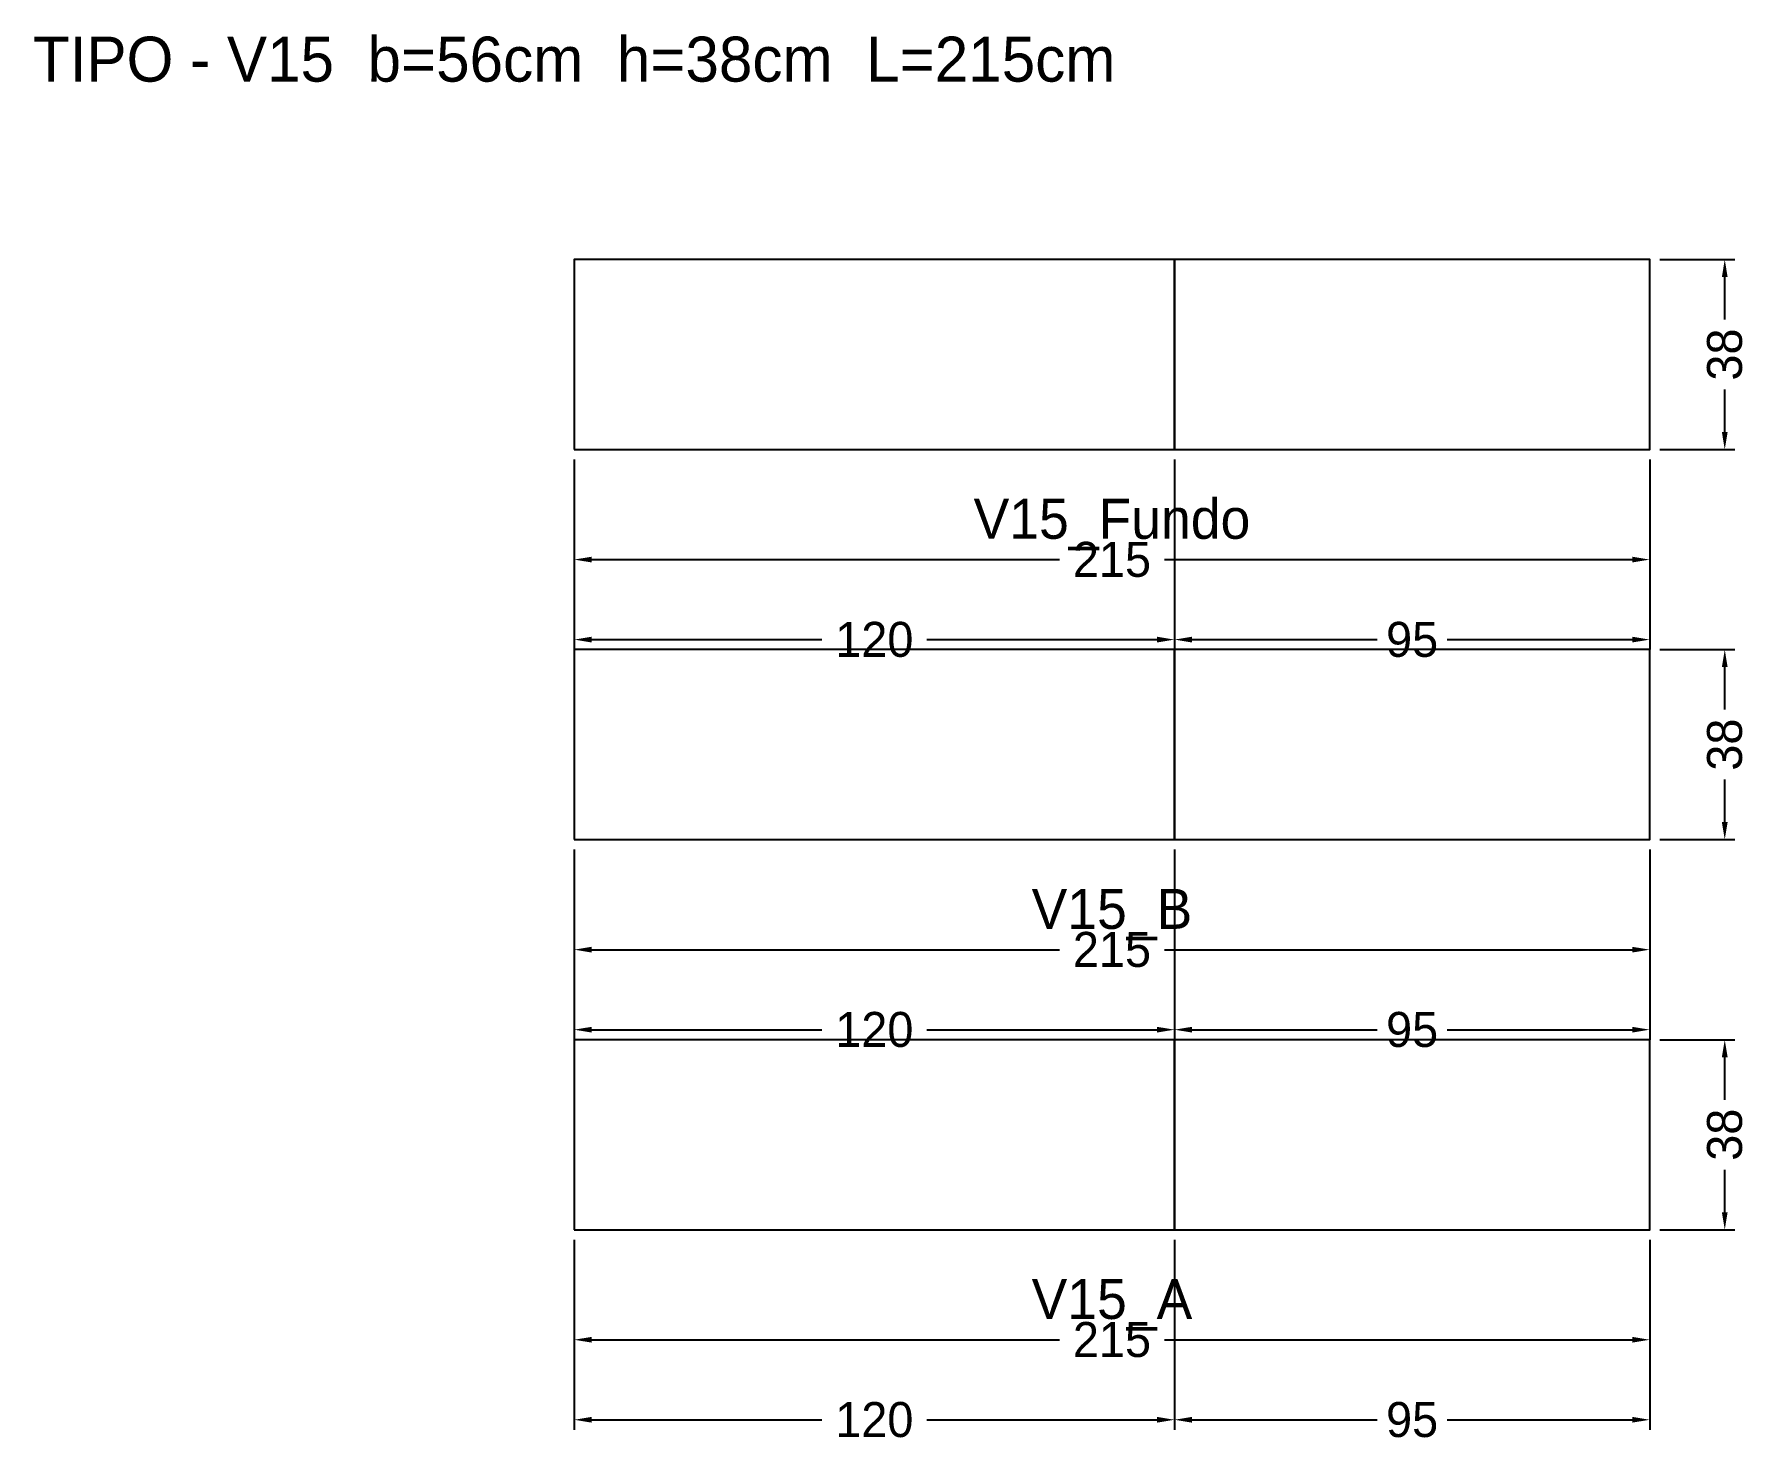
# Model space of a CAD drawing. Header units: metres. Extents: x -108 to 235, y -43 to 239.
import ezdxf

# ---------------------------------------------------------------- set-up
doc = ezdxf.new("R2010")
doc.units = ezdxf.units.M
for name, color, linetype in [('COTA', 3, 'Continuous'), ('NOMENCLATURA', 2, 'Continuous'), ('Paineis', 7, 'Continuous'), ('Texto Secao', 2, 'Continuous')]:
    doc.layers.add(name, color=color, linetype=linetype)
doc.dimstyles.new('COTA_VIG', dxfattribs={"dimtxt": 7, "dimasz": 3.5, "dimexe": 2, "dimexo": 2, "dimgap": 1.5, "dimtad": 1, "dimdec": 1, "dimcen": 2.5, "dimclrd": 3, "dimclre": 3, "dimclrt": 3, "dimazin": 3, "dimtfac": 1, "dimtmove": 0, "dimatfit": 3})

# ---------------------------------------------------------------- blocks, each defined once
blk = doc.blocks.new('_CLOSEDFILLED')
at = {"color": 0, "linetype": 'BYBLOCK'}
blk.add_solid([(-1, 0.164), (0, 0), (-1, -0.164)], dxfattribs=at)
blk = doc.blocks.new('*D1')
at = {"color": 3}
for p, q in [((0, -2), (0, -24)), ((215, -2), (215, -24)), ((3.5, -22), (97, -22)), ((118, -22), (211.5, -22))]:
    blk.add_line(p, q, dxfattribs=at)
at = {"layer": 'Defpoints'}
for p in [(0, 0), (215, 0), (0, -22)]:
    blk.add_point(p, dxfattribs=at)
at = {"layer": 'COTA', "color": 3, "xscale": 3.5, "yscale": 3.5, "rotation": 180}
blk.add_blockref('_CLOSEDFILLED', (0, -22), dxfattribs=at)
at = {"layer": 'COTA', "color": 3, "xscale": 3.5, "yscale": 3.5}
blk.add_blockref('_CLOSEDFILLED', (215, -22), dxfattribs=at)
at = {"layer": 'COTA', "color": 3, "insert": (107.5, -22), "char_height": 7, "attachment_point": 5}
blk.add_mtext('215', dxfattribs=at)
blk = doc.blocks.new('*D2')
at = {"color": 3}
for p, q in [((0, -2), (0, -40)), ((120, -2), (120, -40)), ((3.5, -38), (49.5, -38)), ((70.5, -38), (116.5, -38))]:
    blk.add_line(p, q, dxfattribs=at)
at = {"layer": 'Defpoints'}
for p in [(0, 0), (120, 0), (0, -38)]:
    blk.add_point(p, dxfattribs=at)
at = {"layer": 'COTA', "color": 3, "xscale": 3.5, "yscale": 3.5, "rotation": 180}
blk.add_blockref('_CLOSEDFILLED', (0, -38), dxfattribs=at)
at = {"layer": 'COTA', "color": 3, "xscale": 3.5, "yscale": 3.5}
blk.add_blockref('_CLOSEDFILLED', (120, -38), dxfattribs=at)
at = {"layer": 'COTA', "color": 3, "insert": (60, -38), "char_height": 7, "attachment_point": 5}
blk.add_mtext('120', dxfattribs=at)
blk = doc.blocks.new('*D3')
at = {"color": 3}
for p, q in [((120, -2), (120, -40)), ((215, -2), (215, -40)), ((123.5, -38), (160.5, -38)), ((174.5, -38), (211.5, -38))]:
    blk.add_line(p, q, dxfattribs=at)
at = {"layer": 'Defpoints'}
for p in [(120, 0), (215, 0), (120, -38)]:
    blk.add_point(p, dxfattribs=at)
at = {"layer": 'COTA', "color": 3, "xscale": 3.5, "yscale": 3.5, "rotation": 180}
blk.add_blockref('_CLOSEDFILLED', (120, -38), dxfattribs=at)
at = {"layer": 'COTA', "color": 3, "xscale": 3.5, "yscale": 3.5}
blk.add_blockref('_CLOSEDFILLED', (215, -38), dxfattribs=at)
at = {"layer": 'COTA', "color": 3, "insert": (167.5, -38), "char_height": 7, "attachment_point": 5}
blk.add_mtext('95', dxfattribs=at)
blk = doc.blocks.new('*D4')
at = {"color": 3}
for p, q in [((217, 38), (232, 38)), ((230, 26), (230, 34.5)), ((230, 3.5), (230, 12)), ((217, 0), (232, 0))]:
    blk.add_line(p, q, dxfattribs=at)
at = {"layer": 'Defpoints'}
for p in [(215, 38), (215, 0), (230, 0)]:
    blk.add_point(p, dxfattribs=at)
at = {"layer": 'COTA', "color": 3, "xscale": 3.5, "yscale": 3.5}
for p, rotation in [((230, 38), 90), ((230, 0), 270)]:
    blk.add_blockref('_CLOSEDFILLED', p, dxfattribs=dict(at, rotation=rotation))
at = {"layer": 'COTA', "color": 3, "insert": (230, 19), "char_height": 7, "attachment_point": 5, "rotation": 90}
blk.add_mtext('38', dxfattribs=at)
blk = doc.blocks.new('*D5')
at = {"color": 3}
for p, q in [((0, 76), (0, 54)), ((215, 76), (215, 54)), ((3.5, 56), (97, 56)), ((118, 56), (211.5, 56))]:
    blk.add_line(p, q, dxfattribs=at)
at = {"layer": 'Defpoints'}
for p in [(0, 78), (215, 78), (0, 56)]:
    blk.add_point(p, dxfattribs=at)
at = {"layer": 'COTA', "color": 3, "xscale": 3.5, "yscale": 3.5, "rotation": 180}
blk.add_blockref('_CLOSEDFILLED', (0, 56), dxfattribs=at)
at = {"layer": 'COTA', "color": 3, "xscale": 3.5, "yscale": 3.5}
blk.add_blockref('_CLOSEDFILLED', (215, 56), dxfattribs=at)
at = {"layer": 'COTA', "color": 3, "insert": (107.5, 56), "char_height": 7, "attachment_point": 5}
blk.add_mtext('215', dxfattribs=at)
blk = doc.blocks.new('*D6')
at = {"color": 3}
for p, q in [((0, 76), (0, 38)), ((120, 76), (120, 38)), ((3.5, 40), (49.5, 40)), ((70.5, 40), (116.5, 40))]:
    blk.add_line(p, q, dxfattribs=at)
at = {"layer": 'Defpoints'}
for p in [(0, 78), (120, 78), (0, 40)]:
    blk.add_point(p, dxfattribs=at)
at = {"layer": 'COTA', "color": 3, "xscale": 3.5, "yscale": 3.5, "rotation": 180}
blk.add_blockref('_CLOSEDFILLED', (0, 40), dxfattribs=at)
at = {"layer": 'COTA', "color": 3, "xscale": 3.5, "yscale": 3.5}
blk.add_blockref('_CLOSEDFILLED', (120, 40), dxfattribs=at)
at = {"layer": 'COTA', "color": 3, "insert": (60, 40), "char_height": 7, "attachment_point": 5}
blk.add_mtext('120', dxfattribs=at)
blk = doc.blocks.new('*D7')
at = {"color": 3}
for p, q in [((120, 76), (120, 38)), ((215, 76), (215, 38)), ((123.5, 40), (160.5, 40)), ((174.5, 40), (211.5, 40))]:
    blk.add_line(p, q, dxfattribs=at)
at = {"layer": 'Defpoints'}
for p in [(120, 78), (215, 78), (120, 40)]:
    blk.add_point(p, dxfattribs=at)
at = {"layer": 'COTA', "color": 3, "xscale": 3.5, "yscale": 3.5, "rotation": 180}
blk.add_blockref('_CLOSEDFILLED', (120, 40), dxfattribs=at)
at = {"layer": 'COTA', "color": 3, "xscale": 3.5, "yscale": 3.5}
blk.add_blockref('_CLOSEDFILLED', (215, 40), dxfattribs=at)
at = {"layer": 'COTA', "color": 3, "insert": (167.5, 40), "char_height": 7, "attachment_point": 5}
blk.add_mtext('95', dxfattribs=at)
blk = doc.blocks.new('*D8')
at = {"color": 3}
for p, q in [((217, 116), (232, 116)), ((230, 104), (230, 112.5)), ((230, 81.5), (230, 90)), ((217, 78), (232, 78))]:
    blk.add_line(p, q, dxfattribs=at)
at = {"layer": 'Defpoints'}
for p in [(215, 116), (215, 78), (230, 78)]:
    blk.add_point(p, dxfattribs=at)
at = {"layer": 'COTA', "color": 3, "xscale": 3.5, "yscale": 3.5}
for p, rotation in [((230, 116), 90), ((230, 78), 270)]:
    blk.add_blockref('_CLOSEDFILLED', p, dxfattribs=dict(at, rotation=rotation))
at = {"layer": 'COTA', "color": 3, "insert": (230, 97), "char_height": 7, "attachment_point": 5, "rotation": 90}
blk.add_mtext('38', dxfattribs=at)
blk = doc.blocks.new('*D9')
at = {"color": 3}
for p, q in [((0, 154), (0, 132)), ((215, 154), (215, 132)), ((3.5, 134), (97, 134)), ((118, 134), (211.5, 134))]:
    blk.add_line(p, q, dxfattribs=at)
at = {"layer": 'Defpoints'}
for p in [(0, 156), (215, 156), (0, 134)]:
    blk.add_point(p, dxfattribs=at)
at = {"layer": 'COTA', "color": 3, "xscale": 3.5, "yscale": 3.5, "rotation": 180}
blk.add_blockref('_CLOSEDFILLED', (0, 134), dxfattribs=at)
at = {"layer": 'COTA', "color": 3, "xscale": 3.5, "yscale": 3.5}
blk.add_blockref('_CLOSEDFILLED', (215, 134), dxfattribs=at)
at = {"layer": 'COTA', "color": 3, "insert": (107.5, 134), "char_height": 7, "attachment_point": 5}
blk.add_mtext('215', dxfattribs=at)
blk = doc.blocks.new('*D10')
at = {"color": 3}
for p, q in [((0, 154), (0, 116)), ((120, 154), (120, 116)), ((3.5, 118), (49.5, 118)), ((70.5, 118), (116.5, 118))]:
    blk.add_line(p, q, dxfattribs=at)
at = {"layer": 'Defpoints'}
for p in [(0, 156), (120, 156), (0, 118)]:
    blk.add_point(p, dxfattribs=at)
at = {"layer": 'COTA', "color": 3, "xscale": 3.5, "yscale": 3.5, "rotation": 180}
blk.add_blockref('_CLOSEDFILLED', (0, 118), dxfattribs=at)
at = {"layer": 'COTA', "color": 3, "xscale": 3.5, "yscale": 3.5}
blk.add_blockref('_CLOSEDFILLED', (120, 118), dxfattribs=at)
at = {"layer": 'COTA', "color": 3, "insert": (60, 118), "char_height": 7, "attachment_point": 5}
blk.add_mtext('120', dxfattribs=at)
blk = doc.blocks.new('*D11')
at = {"color": 3}
for p, q in [((120, 154), (120, 116)), ((215, 154), (215, 116)), ((123.5, 118), (160.5, 118)), ((174.5, 118), (211.5, 118))]:
    blk.add_line(p, q, dxfattribs=at)
at = {"layer": 'Defpoints'}
for p in [(120, 156), (215, 156), (120, 118)]:
    blk.add_point(p, dxfattribs=at)
at = {"layer": 'COTA', "color": 3, "xscale": 3.5, "yscale": 3.5, "rotation": 180}
blk.add_blockref('_CLOSEDFILLED', (120, 118), dxfattribs=at)
at = {"layer": 'COTA', "color": 3, "xscale": 3.5, "yscale": 3.5}
blk.add_blockref('_CLOSEDFILLED', (215, 118), dxfattribs=at)
at = {"layer": 'COTA', "color": 3, "insert": (167.5, 118), "char_height": 7, "attachment_point": 5}
blk.add_mtext('95', dxfattribs=at)
blk = doc.blocks.new('*D12')
at = {"color": 3}
for p, q in [((217, 194), (232, 194)), ((230, 182), (230, 190.5)), ((230, 159.5), (230, 168)), ((217, 156), (232, 156))]:
    blk.add_line(p, q, dxfattribs=at)
at = {"layer": 'Defpoints'}
for p in [(215, 194), (215, 156), (230, 156)]:
    blk.add_point(p, dxfattribs=at)
at = {"layer": 'COTA', "color": 3, "xscale": 3.5, "yscale": 3.5}
for p, rotation in [((230, 194), 90), ((230, 156), 270)]:
    blk.add_blockref('_CLOSEDFILLED', p, dxfattribs=dict(at, rotation=rotation))
at = {"layer": 'COTA', "color": 3, "insert": (230, 175), "char_height": 7, "attachment_point": 5, "rotation": 90}
blk.add_mtext('38', dxfattribs=at)

msp = doc.modelspace()

# ---------------------------------------------------------------- linework, layer by layer
at = {"layer": 'Paineis'}
for points in [[(0, 156), (120, 156), (120, 194), (0, 194)], [(120, 156), (215, 156), (215, 194), (120, 194)], [(0, 78), (120, 78), (120, 116), (0, 116)], [(120, 78), (215, 78), (215, 116), (120, 116)], [(0, 0), (120, 0), (120, 38), (0, 38)], [(120, 0), (215, 0), (215, 38), (120, 38)]]:
    msp.add_lwpolyline(points, close=True, dxfattribs=at)

# ---------------------------------------------------------------- texts
at = {"layer": 'NOMENCLATURA', "insert": (0, 234), "char_height": 9, "width": 235, "attachment_point": 5}
msp.add_mtext('TIPO - V15  b=56cm  h=38cm  L=215cm', dxfattribs=at)
at = {"layer": 'Texto Secao', "char_height": 8, "width": 235, "attachment_point": 5}
for s, insert in [('V15_Fundo', (107.5, 141)), ('V15_B', (107.5, 63)), ('V15_A', (107.5, -15))]:
    msp.add_mtext(s, dxfattribs=dict(at, insert=insert))

# ---------------------------------------------------------------- dimensions: what is measured, and where the dimension line sits
at = {"layer": 'COTA'}
for base, p1, p2, picture, middle in [((230, 156), (215, 156), (215, 194), '*D12', (230, 175)), ((230, 78), (215, 78), (215, 116), '*D8', (230, 97)), ((230, 0), (215, 0), (215, 38), '*D4', (230, 19))]:
    dim = msp.add_linear_dim(base=base, p1=p1, p2=p2, angle=90, dimstyle='COTA_VIG', dxfattribs=at)
    dim.commit()
    dim.dimension.update_dxf_attribs({"geometry": picture, "text_midpoint": middle})
for base, p1, p2, picture, middle in [((0, 134), (0, 156), (215, 156), '*D9', (107.5, 134)), ((0, 118), (0, 156), (120, 156), '*D10', (60, 118)), ((120, 118), (120, 156), (215, 156), '*D11', (167.5, 118)), ((0, 56), (0, 78), (215, 78), '*D5', (107.5, 56)), ((0, 40), (0, 78), (120, 78), '*D6', (60, 40)), ((120, 40), (120, 78), (215, 78), '*D7', (167.5, 40)), ((0, -22), (0, 0), (215, 0), '*D1', (107.5, -22)), ((0, -38), (0, 0), (120, 0), '*D2', (60, -38)), ((120, -38), (120, 0), (215, 0), '*D3', (167.5, -38))]:
    dim = msp.add_linear_dim(base=base, p1=p1, p2=p2, dimstyle='COTA_VIG', dxfattribs=at)
    dim.commit()
    dim.dimension.update_dxf_attribs({"geometry": picture, "text_midpoint": middle})

doc.saveas('drawing.dxf')
